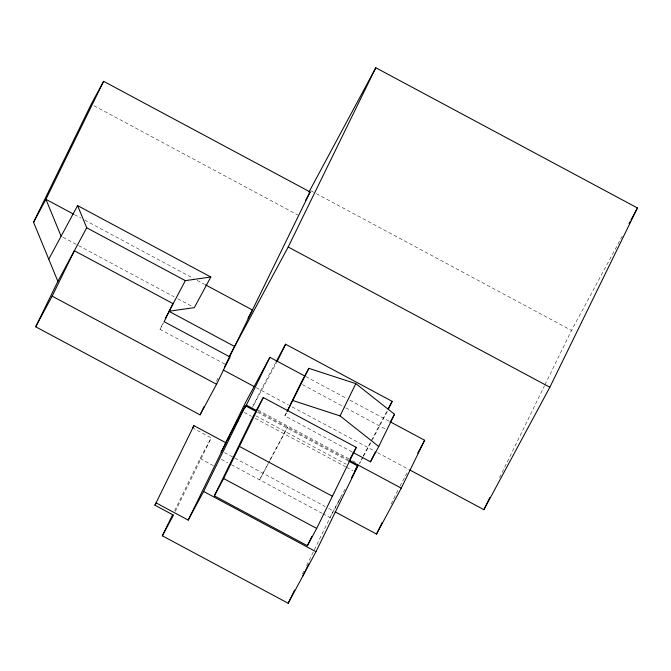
<?xml version="1.0" encoding="UTF-8"?>
<svg xmlns="http://www.w3.org/2000/svg" width="671" height="671" viewBox="0 0 671 671"><rect width="100%" height="100%" fill="white"/><g stroke="black" fill="none" stroke-linecap="round" stroke-linejoin="round"><path stroke-width="0.5" stroke-dasharray="3.35 2.52" d="M224.869 364.093L160.025 329.344L163.556 322.105M216.507 381.212L218.721 376.691M174.619 510.673L200.092 458.536L211.222 437.878L193.567 428.408M175.282 511.428L211.222 437.878M352.082 451.944L284.856 415.911L286.66 412.229M302.453 574.082L303.829 571.256M306.588 565.603L333.319 510.916L345.682 487.951M362.65 457.144L359.581 463.426L363.095 456.976M363.086 456.246L387.251 410.543M387.368 411.231L372.489 439.53M391.201 504.022L398.549 489M499.509 477.777L544.458 385.8M544.911 384.86L571.516 330.426L622.579 235.588M160.025 329.344L163.682 322.541M275.697 362.592L260.86 390.145L252.531 407.188L277.257 361.266M284.856 415.911L287.28 411.415M269.272 461.203L259.585 479.824L269.474 461.455M269.767 460.289L287.574 427.226L269.968 460.541M338.805 501.338L330.057 517.593L322.734 513.667M339.291 500.432L342.21 495.013M363.59 456.062L371.994 440.444M399.924 486.181L407.834 471.487M310.782 190.681L315.387 193.147M316.309 193.642L571.516 330.426M93.99 105.733L297.765 214.946M74.498 214.628L80.948 218.092M84.638 220.071L193.441 278.381M197.131 280.361L204.504 284.311M62.948 237.215L77.651 245.091M78.566 245.586L174.124 296.8M177.798 298.763L192.493 306.647M305.75 376.54L346.186 398.213M349.859 400.176L389.306 421.321M302.462 384.634L344.827 407.339M345.75 407.834L386.278 429.549M256.263 387.679L288.429 404.915M292.111 406.886L376.641 452.195M377.555 452.682L408.731 469.39M258.05 410.14L349.029 458.905M352.703 460.876L355.462 462.353M258.352 411.566L347.972 459.601M257.454 412.212L347.695 460.583M255.802 415.81L346.06 464.181M244.261 412.439L251.541 416.339M255.181 418.293L345.624 466.764M346.538 467.259L352.946 470.69M224.491 452.59L325.083 506.496M328.74 508.459L333.319 510.916M221.355 459.333L227.721 462.747M231.369 464.701L321.82 513.181M200.092 458.536L213.604 465.783"/><path stroke-width="1.01" d="M35.68 326.769L52.162 296.154L74.355 250.736L172.984 303.594L164.143 321.686L229.901 356.93L216.548 384.257L200.067 414.871L35.68 326.769L57.874 281.35L33.55 222.269L91.222 104.248L103.586 81.292L310.128 191.981L225.775 364.588M103.586 81.292L45.913 199.312L33.55 222.269M165.326 318.49L185.347 280.637L210.82 277.014L194.33 307.628L168.866 311.252L234.624 346.488M154.917 505.213L193.919 425.64L225.968 442.818L188.207 520.092L156.15 502.915L154.917 505.213L173.462 515.152L162.332 535.81L288.186 603.263L315.957 551.679L357.828 466.01L348.618 461.078M200.067 414.871L204.068 406.668M308.962 192.023L375.794 67.737L637.45 207.968L549.843 387.234L483.908 509.683L409.645 469.885M229.18 356.595L288.195 247.003L375.794 67.737M162.332 535.81L172.799 514.397M225.884 442.675L245.158 403.237L269.885 357.316L304.827 376.045M188.207 520.092L203.615 491.474L245.485 405.796L256.532 411.726M244.999 407.96L269.885 357.316M277.257 361.266L285.586 344.223L392.191 401.359L388.249 409.436M214.359 495.861L253.965 414.821L263.275 397.526L356.293 447.381L316.687 528.421L307.377 545.716L214.359 495.861L223.678 478.566L263.275 397.526M287.104 411.306L300.625 383.644L308.861 368.337L355.815 383.636L394.514 414.242L378.746 446.509L370.509 461.816L353.005 452.439M287.28 411.415L308.861 368.337M378.746 446.509L340.046 415.903L355.815 383.636M307.377 545.716L311.931 536.397M288.186 603.263L294.628 590.086M302.772 576.171L308.752 563.934M354.774 471.671L358.046 464.995L354.582 471.419M370.509 461.816L375.014 452.598M335.156 511.898L376.523 534.066L382.025 522.801M376.523 534.066L401.25 488.152L424.651 440.26L390.212 421.807M483.908 509.683L489.872 497.488M48.748 259.191L77.593 205.62L210.82 277.014M57.874 281.35L86.718 227.779L77.593 205.62M305.674 200.252L310.128 191.981M248.002 318.272L252.447 310.01L205.427 284.806M224.299 367.339L229.901 356.93M192.678 427.939L193.919 425.64M225.129 443.606L245.485 405.796M221.027 452.002L225.968 442.818M228.182 439.186L229.172 437.349M237.576 421.732L238.566 419.895M276.192 361.669L285.586 344.223M349.918 459.216L356.293 447.381M388.241 408.706L392.191 401.359M351.403 477.945L357.828 466.01M390.153 422.353L394.514 414.242M417.723 453.118L424.651 440.26M629.021 223.619L630.01 221.782M631.008 219.937L637.45 207.968M293.093 400.604L340.046 415.903M288.195 247.003L549.843 387.234M73.575 214.141L45.913 199.312L61.111 236.226M86.718 227.779L185.347 280.637M223.175 369.947L254.426 386.697M52.162 296.154L216.548 384.257M246.483 405.2L256.523 410.585M348.886 460.088L401.25 488.152M239.396 446.4L332.413 496.255M223.678 478.566L316.687 528.421M203.615 491.474L315.957 551.679"/></g></svg>
